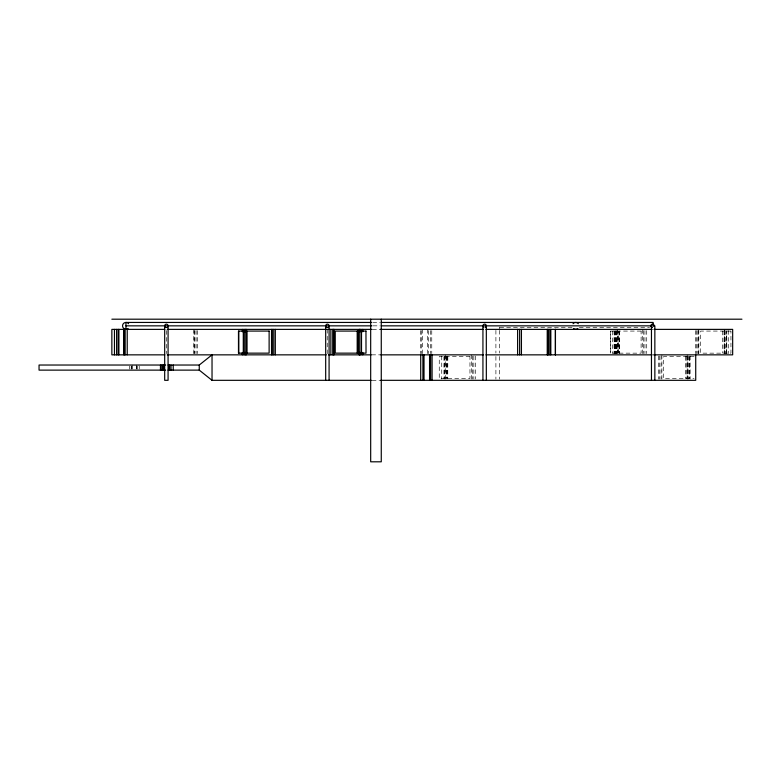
<?xml version="1.0" encoding="UTF-8"?>
<svg xmlns="http://www.w3.org/2000/svg" width="781" height="781" viewBox="0 0 781 781"><rect width="100%" height="100%" fill="white"/><g stroke="black" fill="none" stroke-linecap="round" stroke-linejoin="round"><path stroke-width="0.59" stroke-dasharray="3.9 2.93" d="M372.781 322.446L379.966 322.446M373.084 325.843L380.142 325.843M572.024 327.542L497.604 327.542L497.604 327.044M579.317 327.542L649.528 327.542M372.537 329.377L380.269 329.377M371.746 354.847L380.269 354.847M694.114 356.546L663.547 356.546L663.547 378.619L694.114 378.619M372.186 380.318L379.761 380.318M728.273 330.588L728.273 353.637M726.799 330.588L726.799 353.637M725.725 330.588L725.725 353.637M724.612 330.588L724.612 353.637M724.446 331.076L724.446 353.149M724.299 329.377L724.299 353.637M724.026 331.076L724.026 353.149M722.698 331.076L722.698 353.149M698.829 329.377L698.829 353.637M698.39 330.588L698.39 353.637M697.814 330.588L697.814 353.637M696.632 330.588L696.632 353.637M695.295 330.588L695.295 353.637M690.14 356.058L690.14 379.097M689.662 356.546L689.662 378.619M689.584 356.546L689.584 378.619M688.539 356.058L688.539 379.097M687.788 356.546L687.846 378.619M687.612 356.058L687.612 379.097M687.212 354.847L687.212 379.097M686.255 356.546L686.255 378.619M685.62 356.546L685.669 378.619M661.897 354.847L661.897 379.097M661.019 356.058L661.019 379.097M659.603 356.058L659.603 379.097M658.49 356.058L658.49 379.097M646.717 330.588L646.717 353.637M644.95 330.588L644.95 353.637M643.466 330.588L643.466 353.637M642.695 329.377L642.695 353.637M619.382 331.076L619.382 353.149M619.235 331.076L619.265 353.149M619.118 331.076L619.118 353.149M618.21 353.149L618.113 331.076L618.054 353.149M617.81 331.076L617.839 353.149M617.537 329.377L617.556 353.637M616.746 330.588L616.746 353.637M616.385 331.076L616.385 353.149M616.17 331.076L616.18 353.149M615.701 331.076L615.701 353.149M615.408 330.588L615.408 353.637M615.164 331.076L615.164 353.149M614.872 331.076L614.872 353.149M614.754 331.076L614.754 353.149M614.598 331.076L614.598 353.149M614.061 330.588L614.061 353.637M612.382 331.076L612.382 353.149M610.596 331.076L610.596 353.149M499.303 326.975L499.303 329.25M499.303 330.383L499.303 353.08M499.303 356.478L499.303 379.175M495.906 330.383L495.906 353.08M495.906 356.478L495.906 379.175M475.531 356.058L475.531 379.097M473.842 356.058L473.842 379.097M472.349 356.058L472.349 379.097M471.636 354.847L471.636 379.097M447.825 356.546L447.757 378.619M447.513 356.546L447.406 378.619M446.361 356.546L446.361 378.619M446.156 356.546L446.156 378.619M445.687 354.847L445.687 379.097M444.906 356.546L444.906 378.619M444.496 356.058L444.496 379.097M443.93 356.546L443.93 378.619M441.743 356.058L441.743 379.097M431.766 330.588L431.766 353.637M430.351 330.588L430.351 353.637M428.515 330.588L428.515 353.637M427.656 329.377L427.656 353.637M422.56 329.377L422.56 353.637M421.701 330.588L421.701 353.637M420.686 330.588L420.686 353.637M327.239 329.377L327.239 354.847M197.544 330.588L197.544 353.637M196.119 330.588L196.119 353.637M194.869 330.588L194.869 353.637M194.118 330.588L194.118 353.637M193.844 329.377L193.844 353.637M166.353 330.588L166.353 353.637M139.223 366.055L139.223 369.11M137.602 366.055L137.602 369.11M136.626 366.055L136.626 369.11M136.363 365.03L136.363 369.11M132.145 365.03L132.145 369.11M131.921 366.055L131.921 369.11M131.208 366.055L131.208 369.11M129.568 366.055L129.568 369.11M641.103 331.076L610.469 331.076L610.469 353.149L641.103 353.149L641.103 331.076M730.948 331.076L700.694 331.076L700.694 353.149L730.948 353.149L730.948 331.076M469.957 356.546L439.254 356.546L439.254 378.619L469.957 378.619L469.957 356.546M726.486 353.149L726.486 331.076L726.428 353.149"/><path stroke-width="1.17" d="M168.042 365.03L199.262 365.03L212.032 354.847L212.032 380.318L371.248 380.318M111.859 319.195L741.95 319.195M371.58 322.446L125.956 322.446L125.956 329.221M381.167 322.446L653.16 322.446L653.16 324.593M125.956 325.843L371.902 325.843M381.313 325.843L482.521 325.843M482.941 325.843L650.807 325.843M651.471 325.843L654.849 325.843L654.859 380.318M164.791 329.377L111.859 329.377L111.859 354.847L164.791 354.847M167.212 329.377L371.912 329.377M380.269 329.377L483.478 329.377M485.919 329.377L652.164 329.377M654 329.377L732.666 329.377L732.666 354.847L653.609 354.847M167.212 354.847L326.282 354.847M328.45 354.847L371.317 354.847M380.679 354.847L483.478 354.847M485.919 354.847L652.164 354.847M165.64 365.03L39.05 365.03L39.05 370.126L165.64 370.126M168.042 370.126L199.262 370.126L212.032 380.318M380.679 380.318L695.725 380.318L695.725 354.847M651.461 325.843L651.461 380.318M555.447 329.377L555.447 354.847M555.389 329.377L555.389 354.847M550.82 329.377L550.82 354.847M549.902 329.377L549.902 354.847M548.506 329.377L548.506 354.847M547.53 329.377L547.53 354.847M547.286 329.377L547.286 354.847M521.425 329.377L521.425 354.847M519.638 329.377L519.638 354.847M517.618 329.377L517.618 354.847M486.329 325.843L486.329 380.318M482.931 325.843L482.931 380.318M432.078 354.847L432.078 380.318M430.604 354.847L430.604 380.318M429.765 354.847L429.765 380.318M429.55 354.847L429.55 380.318M424.015 354.847L424.015 380.318M422.902 354.847L422.902 380.318M420.715 354.847L420.715 380.318M381.265 319.195L381.265 461.805L370.682 461.805L370.682 319.195M362.784 329.377L362.784 331.808M362.784 352.416L362.784 354.847M361.515 331.076L361.515 353.149M360.832 329.377L360.832 331.808M360.832 352.416L360.832 354.847M359.914 331.076L359.914 353.149M359.748 329.377L359.748 331.808M359.748 352.416L359.748 354.847M358.606 331.076L358.606 353.149M357.464 331.076L357.464 353.149M357.317 331.076L357.317 353.149M333.926 329.377L333.926 354.847M333.731 329.377L333.731 354.847M332.726 329.377L332.726 354.847M330.871 329.377L330.871 354.847M329.084 325.843L329.084 380.318M325.687 325.843L325.687 380.318M275.312 329.377L275.312 354.847M273.78 329.377L273.78 354.847M272.237 329.377L272.237 354.847M271.534 329.377L271.544 354.847M247.04 331.076L247.04 353.149M246.405 331.076L246.405 353.149M246.22 329.377L246.22 331.808M246.22 352.416L246.22 354.847M245.644 329.377L245.644 331.808M245.644 352.416L245.644 354.847M245.049 331.076L245.049 353.149M244.082 329.377L244.082 331.808M244.082 352.416L244.082 354.847M243.74 331.076L243.74 353.149M243.281 331.076L243.281 353.149M242.335 329.377L242.335 331.808M242.335 352.416L242.335 354.847M238.761 331.076L238.761 353.149M199.262 365.03L199.262 370.126M173.236 365.03L173.236 370.126M171.01 365.03L171.01 370.126M169.604 365.03L169.604 370.126M168.93 365.03L168.93 370.126M168.559 365.03L168.559 370.126M168.081 325.843L168.081 380.318L164.684 380.318L164.684 325.843M163.512 365.03L163.512 370.126M162.965 365.03L162.965 370.126M161.784 365.03L161.784 370.126M160.456 365.03L160.456 370.126M127.225 329.377L127.225 354.847M125.155 329.377L125.155 354.847M124.218 329.377L124.218 354.847M123.915 329.377L123.915 354.847M118.907 329.377L118.907 354.847M118.165 329.377L118.165 354.847M116.603 329.377L116.603 354.847M114.456 329.377L114.456 354.847M326.917 327.473A1.699 1.699 0 0 1 326.038 324.818A1.699 1.699 0 0 1 328.83 324.955A1.699 1.699 0 0 1 327.698 327.512M165.914 327.473A1.699 1.699 0 0 1 165.025 324.818A1.699 1.699 0 0 1 167.827 324.955A1.699 1.699 0 0 1 166.685 327.512M577.833 328.479A3.397 3.397 0 0 1 573.547 328.479M573.049 323.705A3.397 3.397 0 0 1 578.321 323.705M483.849 327.346A1.699 1.699 0 0 1 483.312 324.769A1.699 1.699 0 0 1 485.948 324.769A1.699 1.699 0 0 1 485.411 327.346M652.516 327.542A1.699 1.699 0 0 1 650.837 325.628A1.699 1.699 0 0 1 652.936 324.203A1.699 1.699 0 0 1 654.097 326.468M128.094 328.479A3.397 3.397 0 0 1 123.32 327.981A3.397 3.397 0 0 1 123.808 323.207A3.397 3.397 0 0 1 128.592 323.705M269.123 331.076L238.478 331.076L238.478 353.149L269.123 353.149L269.123 331.076M366.025 331.076L335.244 331.076L335.244 353.149L366.025 353.149L365.957 331.076M359.299 331.808L359.299 329.377L359.201 331.808M359.299 354.847L359.299 352.416L359.201 354.847"/></g></svg>
